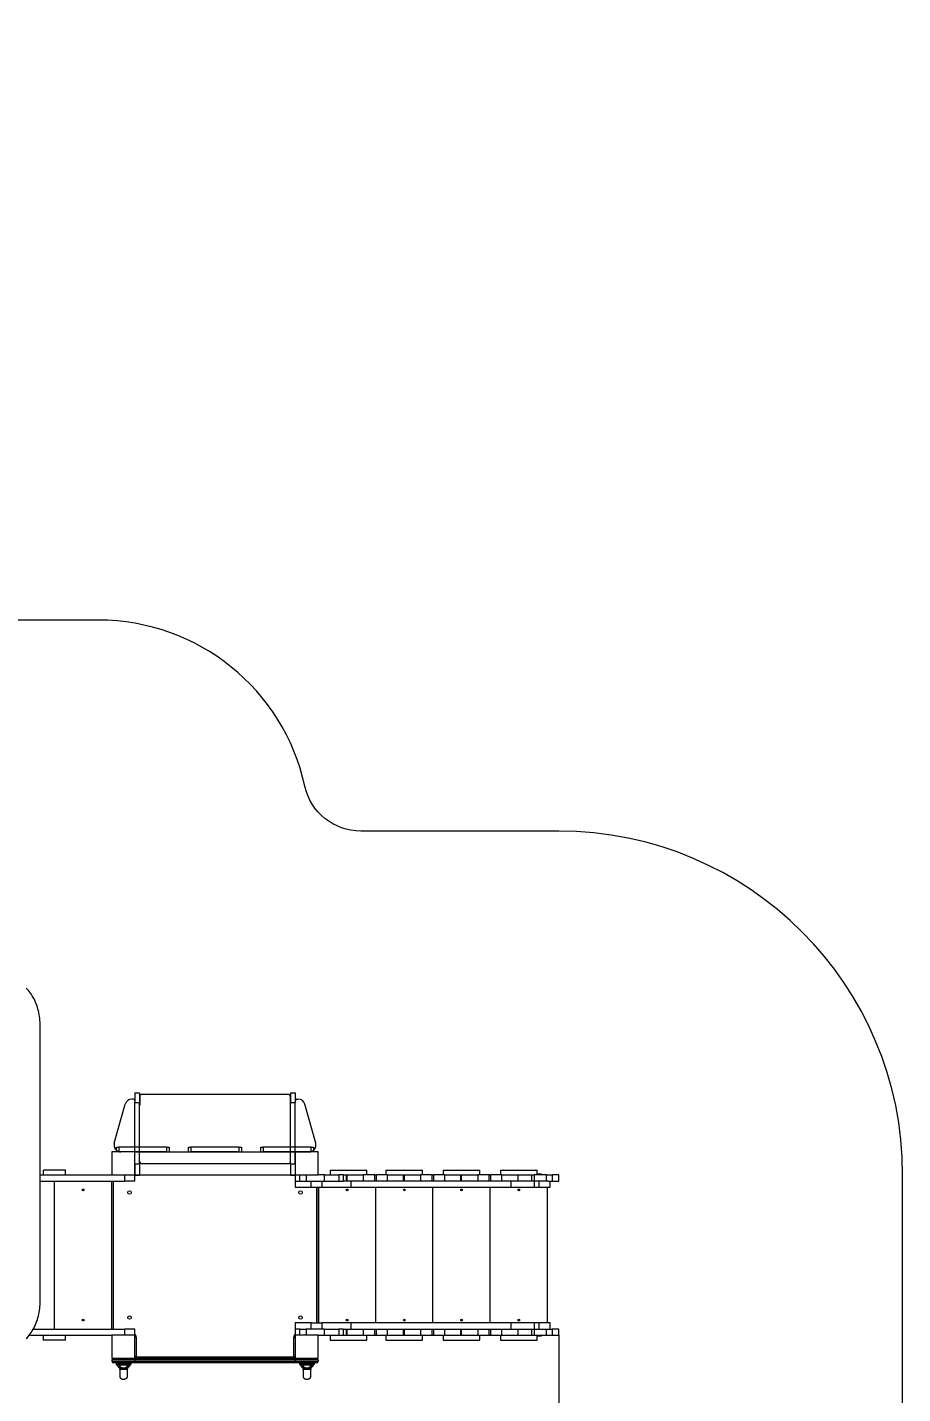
# Model space of a CAD drawing. Header units: millimetres. Extents: x -7720 to 6073, y -7402 to 5433.
# Drawn here: x 2254 to 6073, y -530 to 5433 of the extents above; entities that cross this region are included whole.
import ezdxf

# ---------------------------------------------------------------- set-up
doc = ezdxf.new("R2010")
doc.units = ezdxf.units.MM
for name, color, linetype in [('DIKOM_ЗОНА', 80, 'Continuous'), ('DIKOM_ОБЪЕКТ', 7, 'Continuous'), ('DIKOM_РАЗМЕР_ЗОНА', 7, 'Continuous'), ('DIKOM_РАЗМЕР_ОБЪЕКТА', 7, 'Continuous')]:
    doc.layers.add(name, color=color, linetype=linetype)
doc.styles.add('style1', font='arial.ttf', dxfattribs={"width": 0.8})
doc.dimstyles.new('1-50', dxfattribs={"dimtxt": 300, "dimasz": 200, "dimexe": 100, "dimexo": 0, "dimgap": 100, "dimtad": 1, "dimtxsty": 'style1', "dimcen": 200, "dimclrd": 7, "dimclre": 7, "dimclrt": 7, "dimadec": 1, "dimazin": 2, "dimtfac": 1, "dimtmove": 0, "dimatfit": 2, "dimfxl": 0, "dimlwd": 25, "dimlwe": 18, "dimarcsym": 0})

# ---------------------------------------------------------------- blocks, each defined once
blk = doc.blocks.new('*D1')
at = {"layer": 'Defpoints', "color": 0, "transparency": 16777216}
for p in [(-3938.7, 77.3), (4572.7, -275.2), (4572.7, -6577.9)]:
    blk.add_point(p, dxfattribs=at)
at = {"layer": 'DIKOM_РАЗМЕР_ОБЪЕКТА', "color": 7, "lineweight": 18, "transparency": 16777216}
for p, q in [((-3938.7, 77.3), (-3938.7, -6677.9)), ((4572.7, -275.2), (4572.7, -6677.9))]:
    blk.add_line(p, q, dxfattribs=at)
at = {"layer": 'DIKOM_РАЗМЕР_ОБЪЕКТА', "color": 7, "lineweight": 25, "transparency": 16777216}
blk.add_line((-3738.7, -6577.9), (4372.7, -6577.9), dxfattribs=at)
at = {"layer": 'DIKOM_РАЗМЕР_ОБЪЕКТА', "color": 7, "transparency": 16777216}
for points in [[(-3738.7, -6544.6), (-3738.7, -6611.2), (-3938.7, -6577.9)], [(4372.7, -6544.6), (4372.7, -6611.2), (4572.7, -6577.9)]]:
    blk.add_solid(points, dxfattribs=at)
at = {"layer": 'DIKOM_РАЗМЕР_ОБЪЕКТА', "color": 7, "transparency": 16777216, "insert": (317, -6324.7), "char_height": 300, "attachment_point": 5, "style": 'style1'}
blk.add_mtext('8500', dxfattribs=at)
blk = doc.blocks.new('*D3')
at = {"layer": 'Defpoints', "color": 0, "transparency": 16777216}
for p in [(-5938.7, -432.4), (6072.7, -1006.9), (6072.7, -7302.4)]:
    blk.add_point(p, dxfattribs=at)
at = {"layer": 'DIKOM_РАЗМЕР_ЗОНА', "color": 7, "lineweight": 18, "transparency": 16777216}
for p, q in [((-5938.7, -432.4), (-5938.7, -7402.4)), ((6072.7, -1006.9), (6072.7, -7402.4))]:
    blk.add_line(p, q, dxfattribs=at)
at = {"layer": 'DIKOM_РАЗМЕР_ЗОНА', "color": 7, "lineweight": 25, "transparency": 16777216}
blk.add_line((-5738.7, -7302.4), (5872.7, -7302.4), dxfattribs=at)
at = {"layer": 'DIKOM_РАЗМЕР_ЗОНА', "color": 7, "transparency": 16777216}
for points in [[(-5738.7, -7269.1), (-5738.7, -7335.8), (-5938.7, -7302.4)], [(5872.7, -7269.1), (5872.7, -7335.8), (6072.7, -7302.4)]]:
    blk.add_solid(points, dxfattribs=at)
at = {"layer": 'DIKOM_РАЗМЕР_ЗОНА', "color": 7, "transparency": 16777216, "insert": (67, -7049.3), "char_height": 300, "attachment_point": 5, "style": 'style1'}
blk.add_mtext('12000', dxfattribs=at)

msp = doc.modelspace()

# ---------------------------------------------------------------- linework, layer by layer
at = {"layer": 'DIKOM_ЗОНА', "color": 3, "lineweight": 15}
msp.add_lwpolyline([(-1529.395, -3111.691), (1082.178, -5723.265, 0.42106898), (2512.708, -5706.563), (5657.811, -2411.052, 0.19285113), (6072.676, -1375.444), (6072.676, 424.789, 0.41421356), (4572.676, 1924.789), (3708.836, 1924.789, -0.35251309), (3464.6, 2121.416, 0.35251309), (2564.834, 2845.789), (1294.788, 2845.789, -0.41421356), (1044.788, 3095.789), (1044.788, 3520.43, 0.06968355), (1006.316, 3795.137, 0.33486452), (-1165.044, 5433.022)], format="xyb", dxfattribs=at)
at = {"layer": 'DIKOM_ОБЪЕКТ', "color": 7, "linetype": 'Continuous', "lineweight": 15}
for p, q in [((2310.231, -125.211), (2310.231, 1074.789)), ((2722.848, 782.789), (2743.848, 782.789)), ((2722.848, 782.789), (2722.848, 740.105)), ((2743.848, 782.789), (2743.848, 740.105)), ((3401.848, 782.789), (3422.848, 782.789)), ((3401.848, 782.789), (3401.848, 740.105)), ((3422.848, 782.789), (3422.848, 740.105)), ((2633.513, 562.878), (2681.113, 732.878)), ((2716.848, 754.789), (2710.002, 754.789)), ((2722.848, 740.105), (2743.848, 740.105)), ((2722.848, 472.789), (2722.848, 740.105)), ((2743.848, 472.789), (2743.848, 740.105)), ((2744.848, 768.789), (2744.848, 730.789)), ((3394.848, 774.789), (2750.848, 774.789)), ((3400.848, 768.789), (3400.848, 730.789)), ((3401.848, 740.105), (3422.848, 740.105)), ((3401.848, 472.79), (3401.848, 740.105)), ((3422.848, 472.79), (3422.848, 740.105)), ((3428.848, 754.789), (3435.694, 754.789)), ((3512.183, 562.878), (3464.583, 732.878)), ((2642.848, 524.789), (2642.848, 545.789)), ((2642.848, 545.789), (2652.848, 545.789)), ((2652.848, 545.789), (2652.848, 524.789)), ((2862.848, 545.789), (2652.848, 545.789)), ((2862.848, 524.789), (2862.848, 545.789)), ((2862.848, 545.789), (2872.848, 545.789)), ((2872.848, 545.789), (2872.848, 524.789)), ((2957.848, 524.789), (2957.848, 545.789)), ((2957.848, 545.789), (2967.848, 545.789)), ((2967.848, 545.789), (2967.848, 524.789)), ((3177.848, 545.789), (2967.848, 545.789)), ((3177.848, 524.789), (3177.848, 545.789)), ((3177.848, 545.789), (3187.848, 545.789)), ((3187.848, 545.789), (3187.848, 524.789)), ((3272.848, 524.789), (3272.848, 545.789)), ((3272.848, 545.789), (3282.848, 545.789)), ((3282.848, 545.789), (3282.848, 524.789)), ((3492.848, 545.789), (3282.848, 545.789)), ((3492.848, 524.789), (3492.848, 545.789)), ((3492.848, 545.789), (3502.848, 545.789)), ((3502.848, 545.789), (3502.848, 524.789)), ((2722.848, 524.789), (2622.848, 524.789)), ((2622.848, 524.789), (2622.848, 424.789)), ((2722.848, 524.789), (2662.402, 524.789)), ((2862.848, 524.789), (2722.848, 524.789)), ((2722.848, 424.789), (2722.848, 524.789)), ((2722.848, 524.789), (3422.848, 524.789)), ((3177.848, 524.789), (2967.848, 524.789)), ((3422.848, 524.789), (3282.848, 524.789)), ((3422.848, 524.789), (3483.294, 524.79)), ((3522.848, 524.789), (3422.848, 524.789)), ((3422.848, 524.789), (3422.848, 424.789)), ((3522.848, 424.789), (3522.848, 524.789)), ((2310.231, 424.789), (2622.848, 424.789)), ((2324.851, 424.789), (2324.851, 445.789)), ((2420.851, 445.789), (2324.851, 445.789)), ((2420.851, 424.789), (2420.851, 445.789)), ((2622.848, 424.789), (2722.848, 424.789)), ((2679.079, 397.789), (2679.079, 424.789)), ((2722.848, 472.789), (2743.848, 472.789)), ((2722.848, 472.789), (2722.848, 422.789)), ((2722.848, 397.789), (2722.848, 424.789)), ((2722.848, 424.789), (3422.848, 424.789)), ((2722.848, 422.789), (2743.848, 422.789)), ((2722.848, 422.789), (2743.848, 422.789)), ((2722.848, 422.789), (2722.848, 422.789)), ((2743.848, 472.789), (2743.848, 422.789)), ((2743.848, 422.789), (2743.848, 422.789)), ((2749.848, 474.789), (3395.848, 474.789)), ((3401.848, 472.79), (3422.848, 472.79)), ((3401.848, 472.79), (3401.848, 422.789)), ((3401.848, 422.789), (3422.848, 422.789)), ((3401.848, 422.789), (3422.848, 422.789)), ((3401.848, 422.789), (3401.848, 422.789)), ((3422.677, 424.789), (3422.677, 397.789)), ((3422.848, 472.79), (3422.848, 422.789)), ((3422.848, 424.789), (3422.848, 397.789)), ((3422.848, 424.789), (3522.848, 424.789)), ((3422.848, 422.789), (3422.848, 422.789)), ((3442.848, 397.789), (3442.848, 424.789)), ((3470.031, 424.789), (3470.031, 397.789)), ((3549.855, 424.789), (3522.848, 424.789)), ((3549.855, 397.789), (3549.855, 424.789)), ((3549.855, 424.789), (3612.958, 424.789)), ((3574.456, 445.789), (3574.456, 424.789)), ((3574.456, 445.789), (3734.456, 445.789)), ((3612.958, 424.789), (3612.958, 397.789)), ((3633.135, 424.789), (3612.958, 424.789)), ((3633.135, 397.789), (3633.135, 424.789)), ((3633.135, 424.789), (3646.677, 424.789)), ((3646.677, 397.789), (3646.677, 424.789)), ((3646.677, 424.789), (3649.677, 424.789)), ((3649.677, 397.789), (3649.677, 424.789)), ((3649.677, 424.789), (3719.676, 424.789)), ((3719.676, 424.789), (3719.676, 397.789)), ((3769.676, 424.789), (3719.676, 424.789)), ((3734.456, 424.789), (3734.456, 445.789)), ((3769.676, 397.789), (3769.676, 424.789)), ((3769.676, 424.789), (3775.676, 424.789)), ((3775.676, 424.789), (3775.676, 397.789)), ((3825.676, 424.789), (3775.676, 424.789)), ((3818.676, 445.789), (3818.676, 424.789)), ((3818.676, 445.789), (3978.677, 445.789)), ((3825.676, 397.789), (3825.676, 424.789)), ((3825.676, 424.789), (3895.677, 424.789)), ((3895.677, 397.789), (3895.677, 424.789)), ((3895.677, 424.789), (3899.677, 424.789)), ((3899.677, 397.789), (3899.677, 424.789)), ((3899.677, 424.789), (3969.676, 424.789)), ((3969.676, 424.789), (3969.676, 397.789)), ((4019.676, 424.789), (3969.676, 424.789)), ((3978.677, 424.789), (3978.677, 445.789)), ((4019.676, 397.789), (4019.676, 424.789)), ((4019.676, 424.789), (4025.676, 424.789)), ((4025.676, 424.789), (4025.676, 397.789)), ((4075.676, 424.789), (4025.676, 424.789)), ((4068.676, 445.789), (4068.676, 424.789)), ((4068.676, 445.789), (4228.677, 445.789)), ((4075.676, 397.789), (4075.676, 424.789)), ((4075.676, 424.789), (4145.677, 424.789)), ((4145.677, 397.789), (4145.677, 424.789)), ((4145.677, 424.789), (4148.676, 424.789)), ((4148.676, 397.789), (4148.676, 424.789)), ((4148.676, 424.789), (4218.677, 424.789)), ((4218.677, 424.789), (4218.677, 397.789)), ((4268.676, 424.789), (4218.677, 424.789)), ((4228.677, 424.789), (4228.677, 445.789)), ((4268.676, 397.789), (4268.676, 424.789)), ((4268.676, 424.789), (4274.677, 424.789)), ((4274.677, 424.789), (4274.677, 397.789)), ((4324.676, 424.789), (4274.677, 424.789)), ((4317.677, 445.789), (4317.677, 424.789)), ((4317.677, 445.789), (4477.677, 445.789)), ((4324.676, 397.789), (4324.676, 424.789)), ((4324.676, 424.789), (4395.726, 424.789)), ((4395.726, 397.789), (4395.726, 424.789)), ((4395.726, 424.789), (4454.638, 424.789)), ((4454.638, 397.789), (4454.638, 424.789)), ((4454.638, 424.789), (4465.426, 424.789)), ((4465.426, 424.789), (4465.426, 397.789)), ((4518.36, 424.789), (4465.426, 424.789)), ((4477.677, 424.789), (4477.677, 445.789)), ((4497.677, 427.789), (4477.677, 427.789)), ((4497.677, 424.789), (4497.677, 427.789)), ((4518.36, 397.789), (4518.36, 424.789)), ((4518.36, 424.789), (4543.548, 424.789)), ((4543.548, 424.789), (4543.548, 397.789)), ((4572.676, 424.789), (4543.548, 424.789)), ((4572.676, 397.789), (4572.676, 424.789)), ((2310.231, 397.789), (2679.079, 397.789)), ((2372.848, -248.211), (2372.848, 397.789)), ((2622.848, -248.211), (2622.848, 397.789)), ((2628.848, 397.789), (2628.848, -248.211)), ((2722.848, 397.789), (2679.079, 397.789)), ((3422.677, 397.789), (3422.677, 370.789)), ((3422.848, 397.789), (3422.677, 397.789)), ((3422.677, 370.789), (3492.676, 370.789)), ((3422.848, 397.789), (3442.848, 397.789)), ((3442.848, 397.789), (3470.031, 397.789)), ((3470.031, 397.789), (3549.855, 397.789)), ((3492.676, 370.789), (3492.676, 397.789)), ((3492.676, 370.789), (3538.697, 370.789)), ((3516.848, -221.211), (3516.848, 370.789)), ((3522.848, 370.789), (3522.848, -221.211)), ((3524.677, 370.789), (3524.677, -221.211)), ((3538.697, 397.789), (3538.697, 370.789)), ((3538.697, 370.789), (3665.221, 370.789)), ((3549.855, 397.789), (3612.958, 397.789)), ((3612.958, 397.789), (3632.34, 397.789)), ((3665.221, 397.789), (3632.34, 397.789)), ((3665.221, 397.789), (3665.221, 370.789)), ((4363.266, 397.789), (3665.221, 397.789)), ((3665.221, 370.789), (4363.266, 370.789)), ((3774.677, -221.211), (3774.677, 370.789)), ((4023.676, -221.211), (4023.676, 370.789)), ((4273.676, -221.211), (4273.676, 370.789)), ((4363.266, 397.789), (4363.266, 370.789)), ((4465.136, 397.789), (4363.266, 397.789)), ((4363.266, 370.789), (4465.136, 370.789)), ((4465.136, 397.789), (4465.136, 370.789)), ((4485.264, 397.789), (4465.136, 397.789)), ((4465.136, 370.789), (4485.264, 370.789)), ((4485.264, 397.789), (4485.264, 370.789)), ((4525.03, 397.789), (4485.264, 397.789)), ((4485.264, 370.789), (4533.922, 370.789)), ((4522.677, -221.211), (4522.677, 370.789)), ((4525.03, 397.789), (4543.548, 397.789)), ((4533.922, 397.789), (4533.922, 370.789)), ((4533.922, 370.789), (4534.569, 370.789)), ((4534.569, 370.789), (4534.569, 397.789)), ((4543.548, 397.789), (4572.676, 397.789)), ((3422.677, -221.211), (3422.677, -248.211)), ((3492.676, -221.211), (3422.677, -221.211)), ((3492.676, -248.211), (3492.676, -221.211)), ((3492.676, -221.211), (3538.697, -221.211)), ((3538.697, -221.211), (3538.697, -248.211)), ((3665.221, -221.211), (3538.697, -221.211)), ((3665.221, -221.211), (3665.221, -248.211)), ((4363.266, -221.211), (3665.221, -221.211)), ((4363.266, -221.211), (4363.266, -248.211)), ((4465.136, -221.211), (4363.266, -221.211)), ((4465.136, -221.211), (4465.136, -248.211)), ((4485.264, -221.211), (4465.136, -221.211)), ((4485.264, -221.211), (4485.264, -248.211)), ((4533.922, -221.211), (4485.264, -221.211)), ((4533.922, -221.211), (4533.922, -248.211)), ((4534.569, -221.211), (4533.922, -221.211)), ((4534.569, -248.211), (4534.569, -221.211)), ((2262.351, -275.211), (2622.848, -275.211)), ((2280.325, -248.211), (2679.079, -248.211)), ((2324.851, -296.211), (2324.851, -275.211)), ((2420.851, -296.211), (2324.851, -296.211)), ((2420.851, -296.211), (2420.851, -275.211)), ((2722.848, -275.211), (2622.848, -275.211)), ((2622.848, -275.211), (2622.848, -375.211)), ((2679.079, -275.211), (2679.079, -248.211)), ((2722.848, -248.211), (2679.079, -248.211)), ((2722.848, -275.211), (2722.848, -248.211)), ((2722.848, -375.211), (2722.848, -275.211)), ((2722.848, -283.211), (2728.848, -283.211)), ((2728.848, -283.211), (2728.848, -365.211)), ((3416.848, -365.211), (3416.848, -283.211)), ((3416.848, -283.211), (3422.848, -283.211)), ((3422.677, -248.211), (3422.848, -248.211)), ((3422.677, -248.211), (3422.677, -275.211)), ((3422.677, -275.211), (3422.848, -275.211)), ((3422.848, -248.211), (3422.848, -275.211)), ((3442.848, -248.211), (3422.848, -248.211)), ((3522.848, -275.211), (3422.848, -275.211)), ((3422.848, -275.211), (3422.848, -375.211)), ((3442.848, -275.211), (3442.848, -248.211)), ((3442.848, -248.211), (3470.031, -248.211)), ((3470.031, -248.211), (3470.031, -275.211)), ((3549.855, -248.211), (3470.031, -248.211)), ((3522.848, -275.211), (3549.855, -275.211)), ((3522.848, -375.211), (3522.848, -275.211)), ((3549.855, -275.211), (3549.855, -248.211)), ((3549.855, -248.211), (3612.958, -248.211)), ((3549.855, -275.211), (3612.958, -275.211)), ((3574.456, -275.211), (3574.456, -296.211)), ((3574.456, -296.211), (3734.456, -296.211)), ((3612.958, -248.211), (3612.958, -275.211)), ((3632.34, -248.211), (3612.958, -248.211)), ((3612.958, -275.211), (3633.135, -275.211)), ((3632.34, -248.211), (3665.221, -248.211)), ((3633.135, -275.211), (3633.135, -248.211)), ((3633.135, -275.211), (3646.677, -275.211)), ((3646.677, -275.211), (3646.677, -248.211)), ((3646.677, -275.211), (3649.677, -275.211)), ((3649.677, -275.211), (3649.677, -248.211)), ((3649.677, -275.211), (3719.676, -275.211)), ((3665.221, -248.211), (4363.266, -248.211)), ((3719.676, -248.211), (3719.676, -275.211)), ((3719.676, -275.211), (3769.676, -275.211)), ((3734.456, -296.211), (3734.456, -275.211)), ((3769.676, -275.211), (3769.676, -248.211)), ((3769.676, -275.211), (3775.676, -275.211)), ((3775.676, -248.211), (3775.676, -275.211)), ((3775.676, -275.211), (3825.676, -275.211)), ((3818.676, -275.211), (3818.676, -296.211)), ((3818.676, -296.211), (3978.677, -296.211)), ((3825.676, -275.211), (3825.676, -248.211)), ((3825.676, -275.211), (3895.677, -275.211)), ((3895.677, -275.211), (3895.677, -248.211)), ((3895.677, -275.211), (3899.677, -275.211)), ((3899.677, -275.211), (3899.677, -248.211)), ((3899.677, -275.211), (3969.676, -275.211)), ((3969.676, -248.211), (3969.676, -275.211)), ((3969.676, -275.211), (4019.676, -275.211)), ((3978.677, -296.211), (3978.677, -275.211)), ((4019.676, -275.211), (4019.676, -248.211)), ((4019.676, -275.211), (4025.676, -275.211)), ((4025.676, -248.211), (4025.676, -275.211)), ((4025.676, -275.211), (4075.676, -275.211)), ((4068.676, -275.211), (4068.676, -296.211)), ((4068.676, -296.211), (4228.677, -296.211)), ((4075.676, -275.211), (4075.676, -248.211)), ((4075.676, -275.211), (4145.677, -275.211)), ((4145.677, -275.211), (4145.677, -248.211)), ((4145.677, -275.211), (4148.676, -275.211)), ((4148.676, -275.211), (4148.676, -248.211)), ((4148.676, -275.211), (4218.677, -275.211)), ((4218.677, -248.211), (4218.677, -275.211)), ((4218.677, -275.211), (4268.676, -275.211)), ((4228.677, -296.211), (4228.677, -275.211)), ((4268.676, -275.211), (4268.676, -248.211)), ((4268.676, -275.211), (4274.677, -275.211)), ((4274.677, -248.211), (4274.677, -275.211)), ((4274.677, -275.211), (4324.676, -275.211)), ((4317.677, -275.211), (4317.677, -296.211)), ((4317.677, -296.211), (4477.677, -296.211)), ((4324.676, -275.211), (4324.676, -248.211)), ((4324.676, -275.211), (4395.726, -275.211)), ((4363.266, -248.211), (4465.136, -248.211)), ((4395.726, -275.211), (4395.726, -248.211)), ((4395.726, -275.211), (4454.638, -275.211)), ((4454.638, -275.211), (4454.638, -248.211)), ((4454.638, -275.211), (4465.426, -275.211)), ((4465.136, -248.211), (4485.264, -248.211)), ((4465.426, -248.211), (4465.426, -275.211)), ((4465.426, -275.211), (4518.36, -275.211)), ((4477.677, -296.211), (4477.677, -275.211)), ((4477.677, -278.211), (4497.677, -278.211)), ((4485.264, -248.211), (4525.03, -248.211)), ((4497.677, -278.211), (4497.677, -275.211)), ((4518.36, -275.211), (4518.36, -248.211)), ((4518.36, -275.211), (4543.548, -275.211)), ((4525.03, -248.211), (4543.548, -248.211)), ((4543.548, -248.211), (4543.548, -275.211)), ((4572.676, -248.211), (4543.548, -248.211)), ((4543.548, -275.211), (4572.676, -275.211)), ((4572.676, -275.211), (4572.676, -248.211)), ((2622.848, -375.211), (2722.848, -375.211)), ((2722.848, -382.211), (2622.848, -382.211)), ((2622.848, -382.211), (2622.848, -389.211)), ((2622.848, -389.211), (2722.848, -389.211)), ((2722.848, -396.211), (2629.848, -396.211)), ((2640.961, -396.711), (2640.961, -399.339)), ((2673.961, -396.711), (2640.961, -396.711)), ((2640.961, -399.339), (2640.961, -399.34)), ((2706.961, -396.711), (2673.961, -396.711)), ((2706.961, -399.335), (2706.961, -396.711)), ((2706.961, -399.336), (2706.961, -399.335)), ((2722.848, -365.211), (2728.848, -365.211)), ((2722.848, -382.211), (2722.848, -375.211)), ((2722.848, -375.211), (3422.848, -375.211)), ((3422.848, -382.211), (2722.848, -382.211)), ((2722.848, -382.211), (2722.848, -389.211)), ((2722.848, -389.211), (3422.848, -389.211)), ((2722.848, -396.211), (2722.848, -389.211)), ((3422.848, -396.211), (2722.848, -396.211)), ((2732.848, -369.211), (3412.848, -369.211)), ((2732.848, -369.211), (2732.848, -375.211)), ((3412.848, -369.211), (3412.848, -375.211)), ((3416.848, -365.211), (3422.848, -365.211)), ((3422.848, -382.211), (3422.848, -375.211)), ((3422.848, -375.211), (3522.848, -375.211)), ((3422.848, -382.211), (3422.848, -389.211)), ((3522.848, -382.211), (3422.848, -382.211)), ((3422.848, -396.211), (3422.848, -389.211)), ((3422.848, -389.211), (3522.848, -389.211)), ((3515.848, -396.211), (3422.848, -396.211)), ((3440.961, -396.711), (3440.961, -399.339)), ((3473.961, -396.711), (3440.961, -396.711)), ((3440.961, -399.339), (3440.961, -399.34)), ((3506.961, -396.711), (3473.961, -396.711)), ((3506.961, -399.335), (3506.961, -396.711)), ((3506.961, -399.336), (3506.961, -399.335)), ((3522.848, -382.211), (3522.848, -389.211)), ((2655.868, -419.176), (2655.91, -419.186)), ((2657.585, -423.972), (2657.582, -423.929)), ((3455.868, -419.176), (3455.91, -419.186)), ((3457.585, -423.972), (3457.582, -423.929))]:
    msp.add_line(p, q, dxfattribs=at)
at = {"layer": 'DIKOM_ОБЪЕКТ', "color": 7, "linetype": 'Continuous', "lineweight": 15, "flags": 128}
for points in [[(2310.231, 1074.789), (2310.107, 1083.165), (2309.736, 1091.525), (2309.116, 1099.856), (2308.251, 1108.143), (2307.141, 1116.372), (2305.788, 1124.527), (2304.195, 1132.596), (2302.365, 1140.563), (2300.3, 1148.414), (2298.005, 1156.137), (2295.483, 1163.716), (2292.739, 1171.14), (2289.777, 1178.395), (2286.603, 1185.468), (2283.222, 1192.346), (2279.641, 1199.019), (2275.865, 1205.474), (2271.902, 1211.699), (2267.757, 1217.684), (2263.439, 1223.418), (2258.955, 1228.892), (2254.313, 1234.095), (2249.521, 1239.019)], [(2249.521, -289.44), (2254.313, -284.517), (2258.955, -279.313), (2263.439, -273.839), (2267.757, -268.105), (2271.902, -262.12), (2275.865, -255.895), (2279.641, -249.44), (2283.222, -242.768), (2286.603, -235.889), (2289.777, -228.816), (2292.739, -221.561), (2295.483, -214.138), (2298.005, -206.558), (2300.3, -198.835), (2302.365, -190.984), (2304.195, -183.017), (2305.788, -174.949), (2307.141, -166.793), (2308.251, -158.564), (2309.116, -150.277), (2309.736, -141.946), (2310.107, -133.586), (2310.231, -125.211)], [(2657.023, -407.096), (2656.991, -407.506), (2657.42, -408.915), (2657.897, -409.805), (2659.113, -411.463), (2660.772, -413.155), (2662.448, -414.502), (2664.405, -415.744), (2666.307, -416.669), (2668.398, -417.415), (2670.574, -417.92), (2672.849, -418.181), (2675.396, -418.158), (2677.89, -417.819), (2680.248, -417.184), (2682.413, -416.31), (2685.103, -414.759), (2687.314, -413.003), (2688.901, -411.35), (2690.064, -409.736), (2690.932, -407.501), (2690.932, -407.501)], [(3457.023, -407.096), (3456.991, -407.506), (3457.42, -408.915), (3457.897, -409.805), (3459.113, -411.463), (3460.772, -413.155), (3462.448, -414.502), (3464.405, -415.744), (3466.307, -416.669), (3468.398, -417.415), (3470.574, -417.92), (3472.849, -418.181), (3475.396, -418.158), (3477.89, -417.819), (3480.248, -417.184), (3482.413, -416.31), (3485.103, -414.759), (3487.314, -413.003), (3488.901, -411.35), (3490.064, -409.736), (3490.932, -407.501), (3490.932, -407.501)]]:
    msp.add_lwpolyline(points, dxfattribs=at)
at = {"layer": 'DIKOM_ОБЪЕКТ', "color": 7, "linetype": 'Continuous', "lineweight": 15}
for centre, radius in [((2497.848, 358.789), 4), ((3649.676, 358.789), 4), ((3898.676, 358.789), 4), ((4148.676, 358.789), 4), ((4397.676, 358.789), 4), ((2699.848, 347.789), 7.5), ((3445.848, 347.789), 7.5), ((2497.848, -209.211), 4), ((2699.848, -198.211), 7.5), ((3445.848, -198.211), 7.5), ((3649.676, -209.211), 4), ((3898.676, -209.211), 4), ((4148.676, -209.211), 4), ((4397.676, -209.211), 4)]:
    msp.add_circle(centre, radius, dxfattribs=at)
for centre, radius, start, end in [((2710.002, 724.789), 30, 90.0000113, 164.3577648), ((2716.848, 748.789), 6, 0.0000113, 90.0000113), ((2738.848, 730.789), 6, 326.4427015, 0.0000113), ((2750.848, 768.789), 6, 90.0000113, 180.0000113), ((3394.848, 768.789), 6, 0.0000113, 90.0000113), ((3406.848, 730.789), 6, 180.0000113, 213.5571152), ((3428.848, 748.789), 6, 90.0000113, 180.0000113), ((3435.694, 724.789), 30, 15.6422578, 90.0000113), ((2662.402, 554.789), 30, 164.3577648, 270.0000113), ((3483.294, 554.79), 30, 270.0000113, 15.6422578), ((2749.848, 480.789), 6, 180.0000113, 270.0000113), ((3395.848, 480.789), 6, 270.0000113, 0.0000113), ((2714.848, 432.789), 14, 304.8499046, 325.1500954), ((3430.848, 432.789), 14, 214.8499046, 234.2894254), ((2714.848, -283.211), 14, 0, 55.1500954), ((3430.848, -283.211), 14, 125.7105746, 180), ((2629.848, -382.211), 7, 90, 180), ((2629.848, -389.211), 7, 180, 270), ((2641.461, -396.711), 0.5, 90, 180), ((2706.461, -396.711), 0.5, 0, 90), ((2732.848, -365.211), 10, 180, 270), ((2732.848, -365.211), 4, 180, 270), ((3412.848, -365.211), 4, 270, 0), ((3412.848, -365.211), 10, 270, 0), ((3441.461, -396.711), 0.5, 90, 180), ((3506.461, -396.711), 0.5, 0, 90), ((3515.848, -382.211), 7, 0, 90), ((3515.848, -389.211), 7, 270, 0), ((2650.547, -425.158), 19.737, 1.8037134, 16.1230089), ((2697.4, -425.153), 19.764, 163.9147507, 178.2107431), ((3450.547, -425.158), 19.737, 1.8037134, 16.1230089), ((3497.382, -425.149), 19.747, 163.9110546, 178.2199264)]:
    msp.add_arc(centre, radius, start, end, dxfattribs=at)
for points, knots in [([(2640.974, -399.349), (2640.995, -399.735), (2641.038, -400.507), (2641.428, -401.552), (2641.848, -402.296), (2642.136, -402.613), (2642.217, -402.703)], [0, 0, 0, 0, 0.30023559, 0.60090961, 0.88696716, 1, 1, 1, 1]), ([(2641.058, -399.339), (2641.031, -399.298), (2640.913, -399.122), (2641.652, -398.88), (2643.284, -398.607), (2645.833, -398.394), (2649.188, -398.223), (2653.218, -398.093), (2657.873, -397.994), (2662.942, -397.927), (2668.37, -397.886), (2673.052, -397.875), (2677.727, -397.88), (2682.357, -397.903), (2687.597, -397.957), (2692.498, -398.04), (2696.832, -398.154), (2700.551, -398.305), (2703.497, -398.496), (2705.598, -398.74), (2706.801, -399.012), (2706.859, -399.237), (2706.885, -399.335)], [0, 0, 0, 0, 0.016519995, 0.070923208, 0.123790461, 0.17818842, 0.231053273, 0.285450603, 0.338315136, 0.392712059, 0.445579461, 0.499977094, 0.528056406, 0.580931158, 0.635341818, 0.688231419, 0.742655505, 0.795583746, 0.850049198, 0.903143623, 0.957788053, 1, 1, 1, 1]), ([(2642.202, -402.714), (2644.337, -405.3), (2648.822, -410.732), (2653.414, -416.302), (2655.821, -419.221)], [0, 0, 0, 0, 0.47592838, 1, 1, 1, 1]), ([(2705.676, -402.672), (2705.69, -402.685), (2705.78, -402.767), (2705.087, -402.782), (2703.616, -402.779), (2701.361, -402.732), (2698.422, -402.676), (2694.91, -402.62), (2690.842, -402.571), (2686.392, -402.533), (2681.591, -402.506), (2677.407, -402.494), (2673.186, -402.491), (2668.96, -402.497), (2664.082, -402.517), (2659.414, -402.55), (2655.143, -402.593), (2651.313, -402.646), (2648.068, -402.702), (2645.438, -402.756), (2643.545, -402.787), (2642.402, -402.785), (2642.299, -402.704), (2642.255, -402.669)], [0, 0, 0, 0, 0.01004978, 0.06503268, 0.11663341, 0.16950772, 0.22000775, 0.27177964, 0.32172164, 0.37296078, 0.42261487, 0.47358591, 0.4998892, 0.54950976, 0.60045041, 0.65026851, 0.70139834, 0.7516639, 0.80321901, 0.85429205, 0.90662942, 0.95913907, 1, 1, 1, 1]), ([(2669.508, -419.677), (2668.84, -419.546), (2667.319, -419.245), (2665.078, -418.534), (2662.747, -417.548), (2660.555, -416.333), (2658.462, -414.867), (2656.631, -413.234), (2655.424, -411.793), (2654.617, -410.457), (2654.206, -409.237), (2654.347, -408.023), (2655.121, -407.001), (2656.467, -406.197), (2658.337, -405.561), (2660.587, -405.083), (2663.223, -404.719), (2666.105, -404.463), (2669.224, -404.298), (2672.433, -404.219), (2675.709, -404.221), (2678.903, -404.305), (2681.987, -404.474), (2684.824, -404.732), (2687.388, -405.092), (2689.565, -405.557), (2691.336, -406.153), (2692.629, -406.882), (2693.433, -407.772), (2693.657, -408.596), (2693.613, -409.45), (2693.366, -410.31), (2692.649, -411.591), (2691.409, -413.104), (2689.506, -414.843), (2686.987, -416.602), (2684.16, -418.037), (2681.276, -419.061), (2679.42, -419.501), (2678.441, -419.671), (2678.409, -419.677)], [0, 0, 0, 0, 0.01781673, 0.04061179, 0.06387739, 0.08995989, 0.11655994, 0.14777276, 0.1798455, 0.19769282, 0.22791003, 0.25911872, 0.28889336, 0.31968558, 0.34771771, 0.37659693, 0.40400599, 0.43220045, 0.45940471, 0.48737332, 0.51449205, 0.54236499, 0.56943119, 0.59724806, 0.62426643, 0.65203624, 0.67904746, 0.70681217, 0.73400861, 0.76196861, 0.77166509, 0.7950576, 0.81888407, 0.84934203, 0.88062493, 0.9145781, 0.94968129, 0.97411387, 0.99915716, 1, 1, 1, 1]), ([(2656.965, -407.091), (2656.968, -407.044), (2656.975, -406.931), (2657.001, -406.884), (2657.304, -406.576), (2657.875, -406.234), (2658.771, -405.873), (2659.94, -405.535), (2661.368, -405.231), (2663.069, -404.968), (2664.991, -404.75), (2667.092, -404.582), (2669.341, -404.462), (2671.681, -404.392), (2674.069, -404.369), (2676.459, -404.395), (2678.8, -404.47), (2681.051, -404.595), (2683.165, -404.771), (2685.099, -404.998), (2686.81, -405.277), (2688.26, -405.601), (2689.404, -405.959), (2690.206, -406.318), (2690.564, -406.552), (2690.68, -406.647), (2690.697, -406.66)], [0, 0, 0, 0, 0.03674988, 0.08892501, 0.12773056, 0.16888686, 0.20935305, 0.24895439, 0.29103612, 0.3344925, 0.3783154, 0.42328148, 0.46846342, 0.51405586, 0.55977, 0.60538866, 0.65125771, 0.69658589, 0.7419349, 0.7868651, 0.83104145, 0.87482942, 0.91682569, 0.95797595, 0.99412964, 1, 1, 1, 1]), ([(2690.697, -406.66), (2690.748, -406.708), (2690.895, -406.845), (2690.947, -406.948), (2690.955, -407.036), (2690.96, -407.083)], [0, 0, 0, 0, 0.19854728, 0.56825163, 1, 1, 1, 1]), ([(2690.932, -407.501), (2690.959, -407.358), (2690.986, -407.213), (2690.96, -407.086), (2690.959, -407.083)], [0, 0, 0, 0, 0.978829, 1, 1, 1, 1]), ([(2692.127, -419.179), (2694.481, -416.316), (2698.869, -410.98), (2703.551, -405.329), (2705.722, -402.708)], [0, 0, 0, 0, 0.53631864, 1, 1, 1, 1]), ([(2705.711, -402.696), (2705.889, -402.474), (2706.283, -401.983), (2706.721, -400.982), (2706.963, -400.053), (2706.933, -399.492), (2706.924, -399.334)], [0, 0, 0, 0, 0.25462701, 0.56416519, 0.87701063, 1, 1, 1, 1]), ([(3440.974, -399.349), (3440.995, -399.735), (3441.038, -400.507), (3441.428, -401.552), (3441.848, -402.296), (3442.135, -402.613), (3442.217, -402.703)], [0, 0, 0, 0, 0.30023559, 0.60090961, 0.88696716, 1, 1, 1, 1]), ([(3441.059, -399.341), (3441.031, -399.299), (3440.912, -399.123), (3441.651, -398.88), (3443.284, -398.607), (3445.833, -398.394), (3449.188, -398.223), (3453.218, -398.093), (3457.873, -397.994), (3462.942, -397.927), (3468.37, -397.886), (3473.052, -397.875), (3477.727, -397.88), (3482.357, -397.903), (3487.597, -397.957), (3492.498, -398.04), (3496.832, -398.154), (3500.551, -398.305), (3503.497, -398.496), (3505.597, -398.74), (3506.801, -399.012), (3506.859, -399.236), (3506.884, -399.334)], [0, 0, 0, 0, 0.01679087, 0.07118577, 0.12404495, 0.1784346, 0.23129137, 0.28568039, 0.33853685, 0.39292546, 0.44578479, 0.50017411, 0.52824914, 0.58111808, 0.63551826, 0.68839978, 0.74281555, 0.79573571, 0.85019284, 0.90327915, 0.95791573, 1, 1, 1, 1]), ([(3442.202, -402.714), (3444.337, -405.3), (3448.822, -410.732), (3453.414, -416.302), (3455.821, -419.221)], [0, 0, 0, 0, 0.47592838, 1, 1, 1, 1]), ([(3505.676, -402.672), (3505.689, -402.685), (3505.78, -402.767), (3505.087, -402.782), (3503.616, -402.779), (3501.361, -402.732), (3498.422, -402.676), (3494.91, -402.62), (3490.842, -402.571), (3486.393, -402.533), (3481.591, -402.506), (3477.407, -402.494), (3473.186, -402.491), (3468.96, -402.497), (3464.082, -402.517), (3459.414, -402.55), (3455.143, -402.593), (3451.313, -402.646), (3448.068, -402.702), (3445.438, -402.756), (3443.545, -402.787), (3442.402, -402.785), (3442.299, -402.704), (3442.255, -402.669)], [0, 0, 0, 0, 0.01004978, 0.06503266, 0.11663336, 0.16950766, 0.22000767, 0.27177954, 0.32171962, 0.37295874, 0.42261508, 0.4735861, 0.49988938, 0.54950992, 0.60045055, 0.65026863, 0.70139844, 0.75166399, 0.80321908, 0.8542921, 0.90662946, 0.95913909, 1, 1, 1, 1]), ([(3469.508, -419.677), (3468.84, -419.546), (3467.319, -419.245), (3465.078, -418.534), (3462.747, -417.548), (3460.555, -416.333), (3458.462, -414.867), (3456.631, -413.234), (3455.424, -411.793), (3454.617, -410.457), (3454.206, -409.237), (3454.347, -408.023), (3455.121, -407.001), (3456.467, -406.197), (3458.337, -405.561), (3460.587, -405.083), (3463.223, -404.719), (3466.105, -404.463), (3469.224, -404.298), (3472.433, -404.219), (3475.709, -404.221), (3478.903, -404.305), (3481.987, -404.474), (3484.824, -404.732), (3487.388, -405.092), (3489.565, -405.557), (3491.336, -406.153), (3492.629, -406.882), (3493.433, -407.772), (3493.657, -408.596), (3493.613, -409.45), (3493.366, -410.31), (3492.649, -411.591), (3491.409, -413.104), (3489.506, -414.843), (3486.987, -416.602), (3484.16, -418.037), (3481.276, -419.061), (3479.42, -419.501), (3478.441, -419.671), (3478.409, -419.677)], [0, 0, 0, 0, 0.01781675, 0.04061183, 0.0638758, 0.0899598, 0.11655988, 0.14777273, 0.17984551, 0.19769285, 0.22790983, 0.25911847, 0.28889357, 0.31968583, 0.34771799, 0.37659587, 0.40400496, 0.43219944, 0.45940373, 0.48737237, 0.51449112, 0.5423641, 0.56943033, 0.59724722, 0.62426721, 0.65203569, 0.67904693, 0.70681167, 0.73400814, 0.76196817, 0.77166466, 0.79505719, 0.81888368, 0.84934168, 0.88062461, 0.91457782, 0.94968104, 0.9741119, 0.99915521, 1, 1, 1, 1]), ([(3456.965, -407.091), (3456.968, -407.044), (3456.975, -406.931), (3457.001, -406.884), (3457.305, -406.576), (3457.875, -406.234), (3458.771, -405.873), (3459.94, -405.535), (3461.368, -405.231), (3463.069, -404.968), (3464.991, -404.75), (3467.092, -404.582), (3469.341, -404.462), (3471.681, -404.392), (3474.069, -404.369), (3476.459, -404.395), (3478.8, -404.47), (3481.051, -404.595), (3483.165, -404.771), (3485.098, -404.998), (3486.81, -405.277), (3488.26, -405.601), (3489.404, -405.959), (3490.205, -406.318), (3490.565, -406.552), (3490.68, -406.647), (3490.697, -406.66)], [0, 0, 0, 0, 0.036749913, 0.088925057, 0.12773061, 0.168885668, 0.20935187, 0.248953225, 0.291034957, 0.334491352, 0.378314259, 0.423280347, 0.468462294, 0.514054744, 0.559773452, 0.605392119, 0.65125671, 0.696584901, 0.741933921, 0.786864139, 0.831040489, 0.874831378, 0.916825302, 0.957975574, 0.994130378, 1, 1, 1, 1]), ([(3490.697, -406.66), (3490.748, -406.708), (3490.895, -406.845), (3490.947, -406.948), (3490.955, -407.036), (3490.96, -407.083)], [0, 0, 0, 0, 0.19854728, 0.56825163, 1, 1, 1, 1]), ([(3490.932, -407.501), (3490.959, -407.358), (3490.986, -407.213), (3490.96, -407.086), (3490.959, -407.083)], [0, 0, 0, 0, 0.97882913, 1, 1, 1, 1]), ([(3492.127, -419.179), (3494.481, -416.316), (3498.87, -410.98), (3503.551, -405.329), (3505.722, -402.708)], [0, 0, 0, 0, 0.53632204, 1, 1, 1, 1]), ([(3505.711, -402.696), (3505.889, -402.474), (3506.283, -401.983), (3506.721, -400.982), (3506.963, -400.053), (3506.933, -399.492), (3506.924, -399.334)], [0, 0, 0, 0, 0.25465266, 0.56416876, 0.87701257, 1, 1, 1, 1]), ([(2655.837, -419.247), (2656.075, -419.548), (2656.62, -420.236), (2657.207, -421.604), (2657.536, -422.925), (2657.523, -423.708), (2657.519, -423.974)], [0, 0, 0, 0, 0.23761462, 0.54370378, 0.84504741, 1, 1, 1, 1]), ([(2655.91, -419.186), (2655.949, -419.206), (2655.999, -419.231), (2656.619, -419.308), (2657.422, -419.383), (2658.443, -419.446), (2659.712, -419.507), (2661.291, -419.565), (2663.739, -419.618), (2666.491, -419.657), (2668.421, -419.67), (2669.508, -419.677)], [0, 0, 0, 0, 0.12906653, 0.1631234, 0.27671168, 0.3949824, 0.40847721, 0.55302622, 0.7023081, 0.83232756, 1, 1, 1, 1]), ([(2657.461, -423.93), (2657.461, -424.412), (2657.461, -426.861), (2657.461, -430.566), (2657.461, -434.797), (2657.461, -437.949), (2657.461, -440.514), (2657.461, -442.701), (2657.461, -444.856), (2657.461, -446.978), (2657.461, -449.153), (2657.461, -451.277), (2657.461, -453.226), (2657.461, -454.835), (2657.461, -455.978), (2657.461, -456.131), (2657.461, -456.211)], [0, 0, 0, 0, 0.0209904, 0.10649591, 0.18189378, 0.24332892, 0.28977144, 0.34298372, 0.39196237, 0.44941367, 0.51599383, 0.59236699, 0.67898963, 0.77603597, 0.88332147, 1, 1, 1, 1]), ([(2657.461, -456.211), (2657.516, -456.885), (2657.632, -458.303), (2658.576, -460.366), (2660.077, -462.286), (2662.064, -463.925), (2664.313, -465.201), (2666.591, -466.099), (2668.81, -466.697), (2671.155, -467.093), (2673.875, -467.27), (2677.062, -467.095), (2680.502, -466.414), (2683.862, -465.143), (2686.781, -463.312), (2688.927, -461.068), (2690.232, -458.642), (2690.388, -456.981), (2690.461, -456.211)], [0, 0, 0, 0, 0.0463326, 0.09737881, 0.153413, 0.21313357, 0.27355551, 0.3308277, 0.38133651, 0.43158175, 0.49443127, 0.56871153, 0.65082008, 0.73500263, 0.814888, 0.88597274, 0.94713542, 1, 1, 1, 1]), ([(2657.484, -423.915), (2657.474, -423.921), (2657.455, -423.93), (2657.468, -423.937), (2657.474, -423.94)], [0, 0, 0, 0, 0.564092562, 1, 1, 1, 1]), ([(2670.274, -424.537), (2669.376, -424.536), (2667.607, -424.533), (2665.093, -424.527), (2663.071, -424.518), (2661.389, -424.503), (2660.03, -424.476), (2658.857, -424.419), (2658.05, -424.31), (2657.524, -424.173), (2657.567, -424.032), (2657.585, -423.972)], [0, 0, 0, 0, 0.14682969, 0.28882954, 0.43069567, 0.51728753, 0.62705321, 0.73669606, 0.83327452, 0.92973427, 1, 1, 1, 1]), ([(2669.508, -419.677), (2670.838, -419.821), (2673.8, -420.142), (2676.771, -419.842), (2678.409, -419.677)], [0, 0, 0, 0, 0.44886715, 1, 1, 1, 1]), ([(2677.645, -424.536), (2676.435, -424.513), (2673.979, -424.467), (2671.522, -424.513), (2670.274, -424.537)], [0, 0, 0, 0, 0.49245388, 1, 1, 1, 1]), ([(2690.393, -423.911), (2690.374, -424.013), (2690.333, -424.241), (2689.076, -424.431), (2687.19, -424.495), (2685.031, -424.516), (2682.871, -424.525), (2680.401, -424.532), (2678.564, -424.535), (2677.645, -424.536)], [0, 0, 0, 0, 0.12440278, 0.27930379, 0.464842, 0.58565481, 0.70658138, 0.85323536, 1, 1, 1, 1]), ([(2678.409, -419.677), (2679.508, -419.669), (2681.733, -419.654), (2684.685, -419.61), (2687.245, -419.545), (2689.156, -419.467), (2690.574, -419.377), (2691.763, -419.264), (2691.985, -419.207), (2692.12, -419.172)], [0, 0, 0, 0, 0.16826751, 0.34053555, 0.47842198, 0.62037254, 0.72391959, 0.83080826, 1, 1, 1, 1]), ([(2690.407, -423.913), (2690.416, -423.472), (2690.435, -422.522), (2690.832, -421.159), (2691.402, -419.968), (2691.851, -419.4), (2692.054, -419.144)], [0, 0, 0, 0, 0.24088021, 0.51887675, 0.78221097, 1, 1, 1, 1]), ([(2690.428, -423.981), (2690.436, -423.581), (2690.456, -422.658), (2690.871, -421.258), (2691.461, -420.028), (2691.944, -419.437), (2692.136, -419.202)], [0, 0, 0, 0, 0.22927786, 0.52887117, 0.81275693, 1, 1, 1, 1]), ([(2690.461, -456.211), (2690.461, -456.131), (2690.461, -455.978), (2690.461, -454.835), (2690.461, -453.226), (2690.461, -451.277), (2690.461, -449.153), (2690.461, -446.978), (2690.461, -444.856), (2690.461, -442.864), (2690.461, -441.054), (2690.461, -439.297), (2690.461, -437.335), (2690.461, -434.534), (2690.461, -430.565), (2690.461, -426.86), (2690.461, -424.411), (2690.461, -423.927)], [0, 0, 0, 0, 0.11667311, 0.22395364, 0.32099547, 0.40761409, 0.48398371, 0.55056078, 0.60800941, 0.6569858, 0.6981204, 0.7322406, 0.77049406, 0.81808039, 0.89347476, 0.9789763, 1, 1, 1, 1]), ([(3455.837, -419.247), (3456.075, -419.548), (3456.62, -420.236), (3457.207, -421.604), (3457.536, -422.925), (3457.523, -423.708), (3457.519, -423.974)], [0, 0, 0, 0, 0.23761462, 0.54370378, 0.84504741, 1, 1, 1, 1]), ([(3455.91, -419.186), (3455.949, -419.206), (3455.999, -419.231), (3456.619, -419.308), (3457.422, -419.383), (3458.443, -419.446), (3459.712, -419.507), (3461.291, -419.565), (3463.739, -419.618), (3466.491, -419.657), (3468.421, -419.67), (3469.508, -419.677)], [0, 0, 0, 0, 0.12906653, 0.1631234, 0.27671168, 0.3949824, 0.40847721, 0.55302622, 0.7023081, 0.83232756, 1, 1, 1, 1]), ([(3457.461, -423.93), (3457.461, -424.412), (3457.461, -426.861), (3457.461, -430.566), (3457.461, -434.797), (3457.461, -437.949), (3457.461, -440.514), (3457.461, -442.701), (3457.461, -444.856), (3457.461, -446.978), (3457.461, -449.153), (3457.461, -451.277), (3457.461, -453.226), (3457.461, -454.835), (3457.461, -455.978), (3457.461, -456.131), (3457.461, -456.211)], [0, 0, 0, 0, 0.0209904, 0.10649591, 0.18189378, 0.24332892, 0.28977144, 0.34298372, 0.39196237, 0.44941367, 0.51599383, 0.59236699, 0.67898963, 0.77603597, 0.88332147, 1, 1, 1, 1]), ([(3457.461, -456.211), (3457.516, -456.885), (3457.632, -458.303), (3458.576, -460.366), (3460.076, -462.286), (3462.064, -463.925), (3464.313, -465.201), (3466.591, -466.099), (3468.81, -466.697), (3471.155, -467.093), (3473.875, -467.27), (3477.062, -467.095), (3480.502, -466.414), (3483.862, -465.143), (3486.781, -463.312), (3488.927, -461.068), (3490.232, -458.642), (3490.388, -456.981), (3490.461, -456.211)], [0, 0, 0, 0, 0.04633256, 0.09737873, 0.15341287, 0.21313339, 0.27355528, 0.33082742, 0.38133618, 0.43158139, 0.49443632, 0.56871105, 0.65081952, 0.735002, 0.81488731, 0.88597199, 0.94713462, 1, 1, 1, 1]), ([(3457.484, -423.915), (3457.474, -423.921), (3457.455, -423.93), (3457.468, -423.937), (3457.474, -423.94)], [0, 0, 0, 0, 0.56419887, 1, 1, 1, 1]), ([(3470.274, -424.537), (3469.375, -424.536), (3467.607, -424.533), (3465.093, -424.527), (3463.07, -424.518), (3461.389, -424.503), (3460.03, -424.476), (3458.857, -424.419), (3458.05, -424.31), (3457.524, -424.173), (3457.567, -424.032), (3457.585, -423.972)], [0, 0, 0, 0, 0.14683, 0.28883015, 0.43069658, 0.51728863, 0.62705454, 0.73669762, 0.83327076, 0.92973412, 1, 1, 1, 1]), ([(3469.508, -419.677), (3470.837, -419.821), (3473.8, -420.142), (3476.771, -419.842), (3478.409, -419.677)], [0, 0, 0, 0, 0.44886715, 1, 1, 1, 1]), ([(3477.645, -424.536), (3476.435, -424.513), (3473.979, -424.467), (3471.522, -424.513), (3470.274, -424.537)], [0, 0, 0, 0, 0.49243808, 1, 1, 1, 1]), ([(3490.393, -423.911), (3490.374, -424.013), (3490.333, -424.241), (3489.076, -424.431), (3487.19, -424.495), (3485.031, -424.516), (3482.871, -424.525), (3480.401, -424.532), (3478.564, -424.535), (3477.645, -424.536)], [0, 0, 0, 0, 0.12440429, 0.27930717, 0.46484763, 0.5856619, 0.70658993, 0.85324569, 1, 1, 1, 1]), ([(3478.409, -419.677), (3479.508, -419.669), (3481.733, -419.654), (3484.685, -419.61), (3487.245, -419.545), (3489.156, -419.467), (3490.574, -419.377), (3491.764, -419.264), (3491.985, -419.207), (3492.12, -419.172)], [0, 0, 0, 0, 0.16827826, 0.34054553, 0.47842132, 0.62037123, 0.7239178, 0.8308113, 1, 1, 1, 1]), ([(3490.406, -423.913), (3490.416, -423.472), (3490.435, -422.522), (3490.832, -421.159), (3491.401, -419.968), (3491.85, -419.4), (3492.054, -419.144)], [0, 0, 0, 0, 0.24088021, 0.51887675, 0.78221097, 1, 1, 1, 1]), ([(3490.428, -423.981), (3490.436, -423.581), (3490.455, -422.657), (3490.871, -421.258), (3491.461, -420.028), (3491.944, -419.437), (3492.136, -419.202)], [0, 0, 0, 0, 0.2292777, 0.52888062, 0.81275566, 1, 1, 1, 1]), ([(3490.461, -456.211), (3490.461, -456.131), (3490.461, -455.978), (3490.461, -454.835), (3490.461, -453.226), (3490.461, -451.277), (3490.461, -449.153), (3490.461, -446.978), (3490.461, -444.856), (3490.461, -442.864), (3490.461, -441.054), (3490.461, -439.297), (3490.461, -437.335), (3490.461, -434.534), (3490.461, -430.565), (3490.461, -426.86), (3490.461, -424.411), (3490.461, -423.927)], [0, 0, 0, 0, 0.11667311, 0.22395364, 0.32099547, 0.40761409, 0.48398371, 0.55056078, 0.60800941, 0.6569858, 0.6981204, 0.7322406, 0.77049406, 0.81808039, 0.89347476, 0.9789763, 1, 1, 1, 1])]:
    msp.add_open_spline(points, degree=3, knots=knots, dxfattribs=at)

# ---------------------------------------------------------------- dimensions: what is measured, and where the dimension line sits
at = {"layer": 'DIKOM_РАЗМЕР_ЗОНА'}
dim = msp.add_linear_dim(base=(6072.676, -7302.437), p1=(-5938.714, -432.437), p2=(6072.676, -1006.937), text='12000', dimstyle='1-50', dxfattribs=at)
dim.commit()
dim.dimension.update_dxf_attribs({"geometry": '*D3', "text_midpoint": (66.981, -7302.437), "dimtype": 160})
at = {"layer": 'DIKOM_РАЗМЕР_ОБЪЕКТА'}
dim = msp.add_linear_dim(base=(4572.676, -6577.897), p1=(-3938.714, 77.288), p2=(4572.676, -275.211), text='8500', dimstyle='1-50', dxfattribs=at)
dim.commit()
dim.dimension.update_dxf_attribs({"geometry": '*D1', "text_midpoint": (316.981, -6577.897), "dimtype": 160})

doc.saveas('drawing.dxf')
